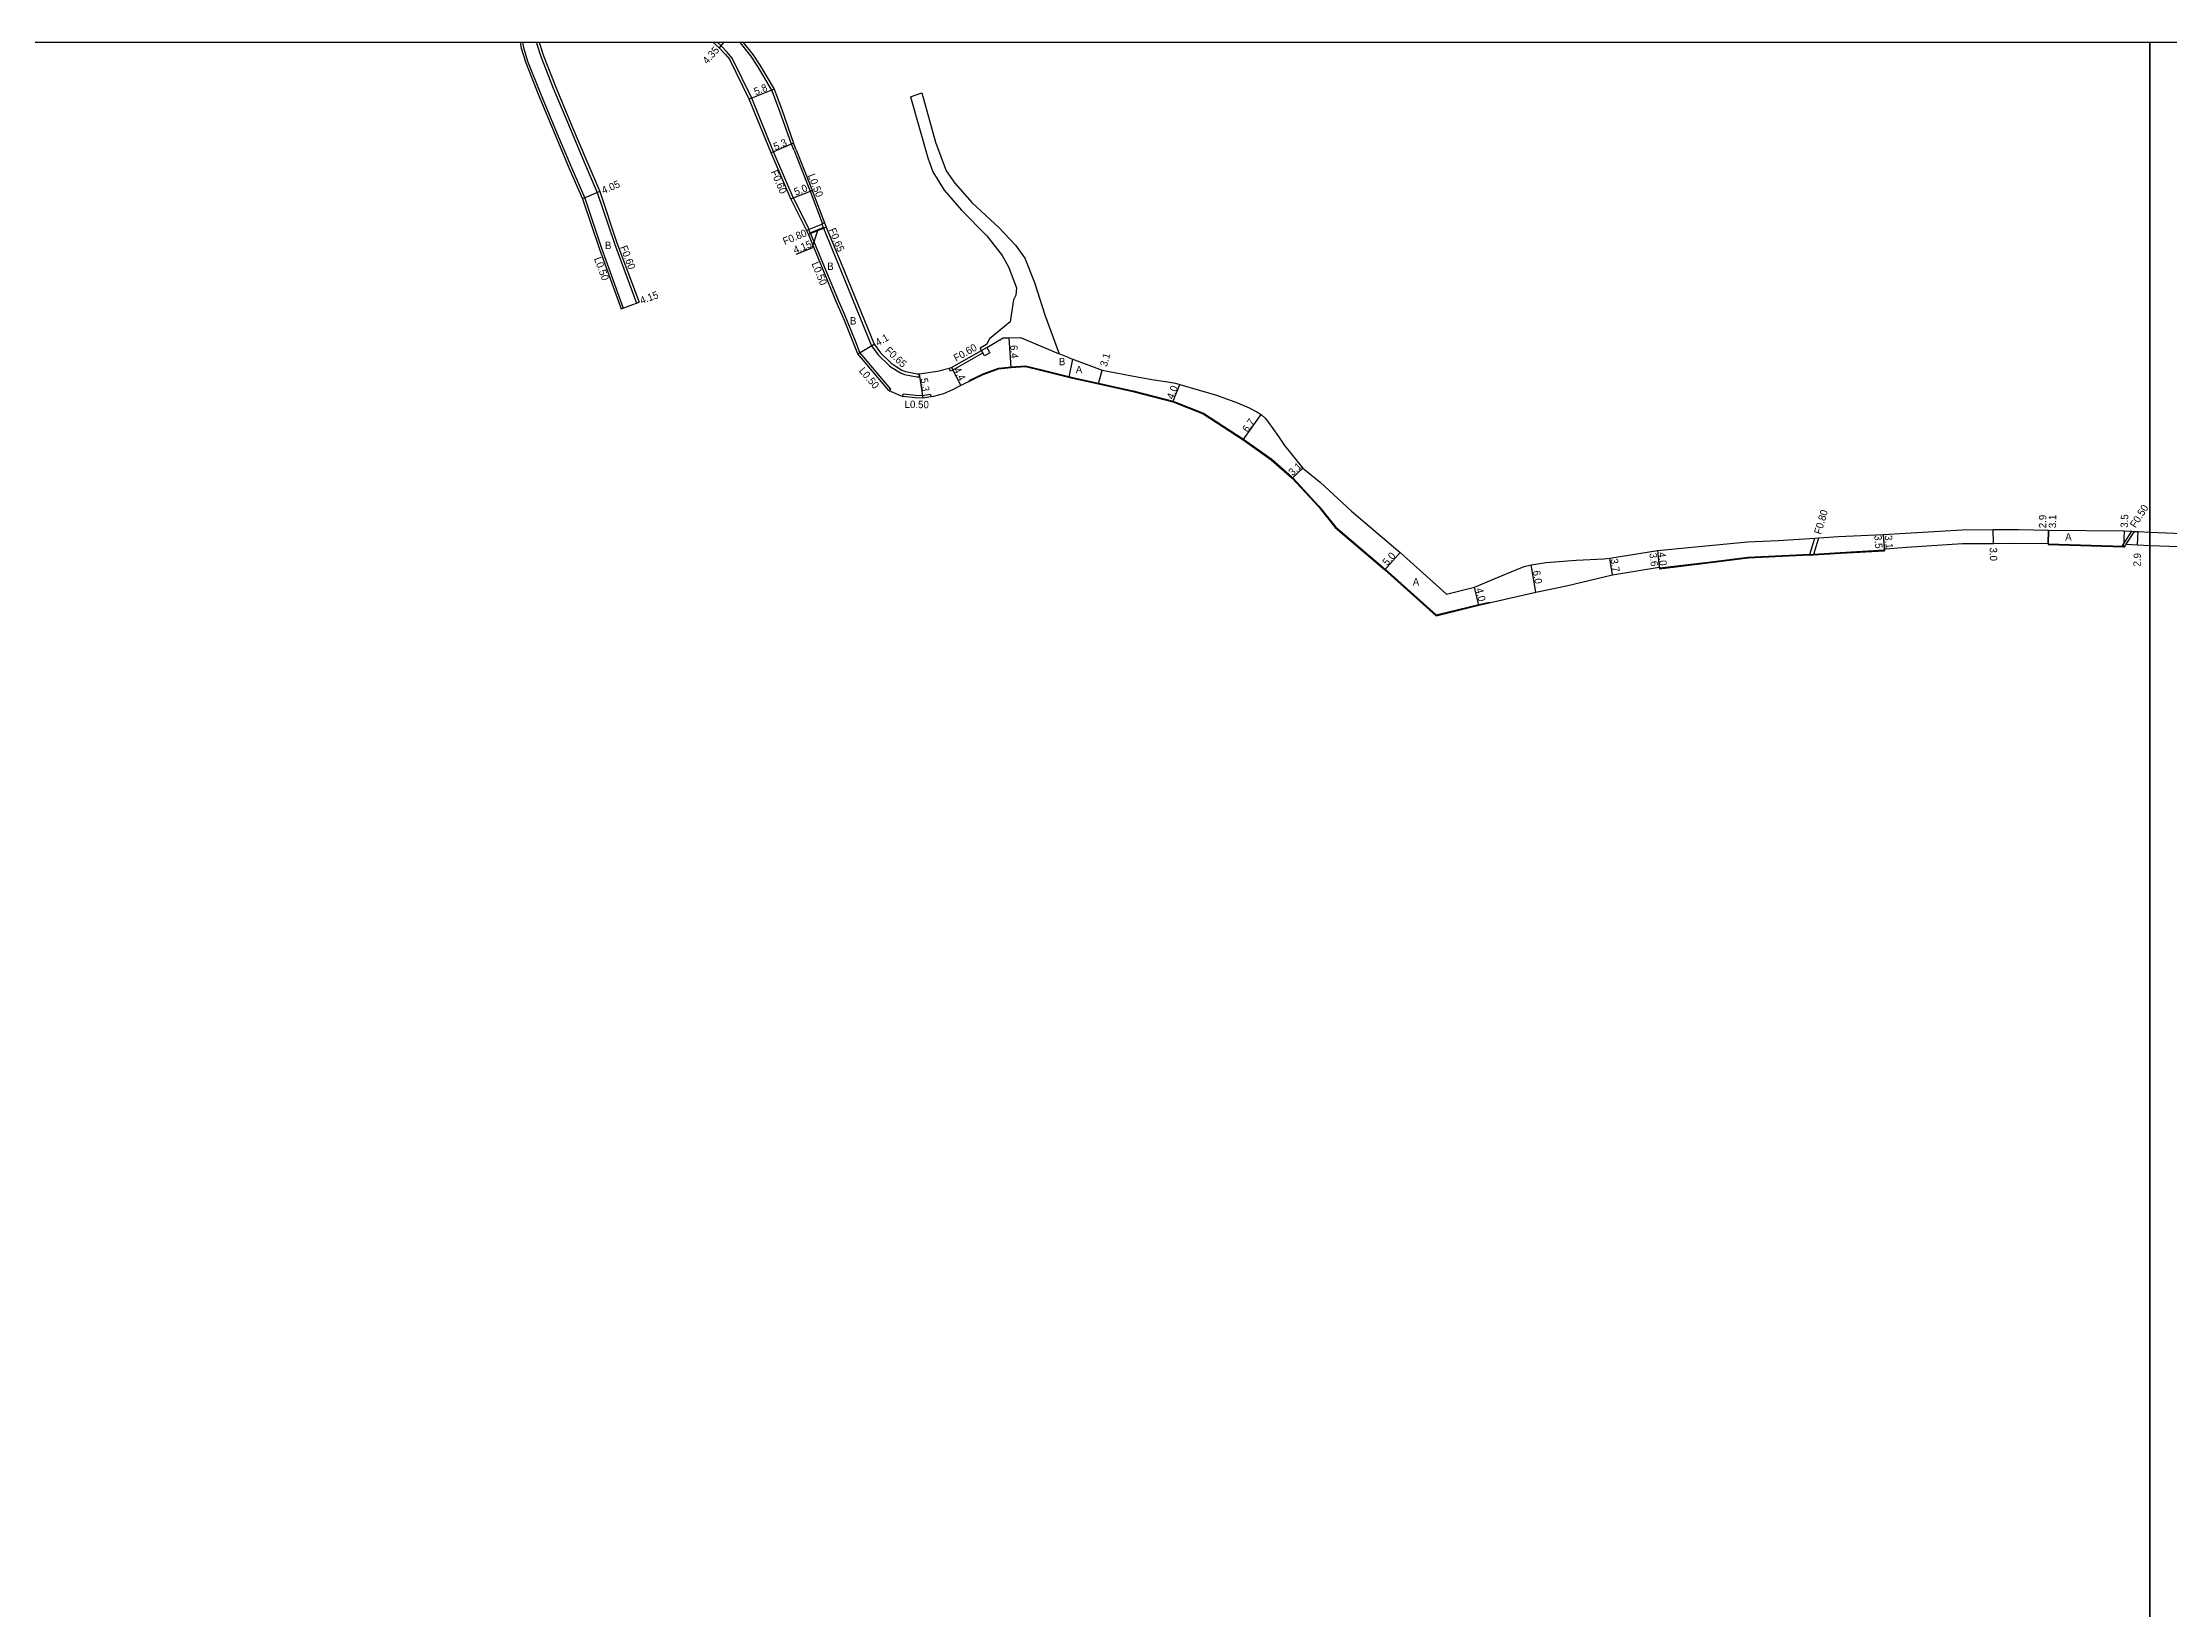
# Model space of a CAD drawing. Header units: metres. Extents: x -16000 to -12000, y -87000 to -84000.
# Drawn here: x -14055.6 to -13595.7, y -84338.7 to -84000 of the extents above; entities that cross this region are included whole.
import ezdxf

# ---------------------------------------------------------------- set-up
doc = ezdxf.new("R2010")
doc.units = ezdxf.units.M
doc.header["$LTSCALE"] = 2.5
for name, color, linetype in [('側溝・桝', 7, 'Continuous'), ('図郭', 7, 'Continuous'), ('幅員', 7, 'Continuous'), ('歩道・分離帯・安全施設', 7, 'Continuous'), ('舗装', 7, 'Continuous'), ('道路', 7, 'Continuous')]:
    doc.layers.add(name, color=color, linetype=linetype)
doc.styles.get("Standard").update_dxf_attribs({"font": ''})
doc.styles.get('Standard').set_extended_font_data('@MS PGothic')

msp = doc.modelspace()

# ---------------------------------------------------------------- linework, layer by layer
at = {"layer": '側溝・桝'}
for points in [[(-13951.81, -84000), (-13951.6, -84001.08), (-13950.68, -84004.03), (-13947.93, -84010.98), (-13944.27, -84019.75), (-13941.21, -84027.04), (-13938.32, -84033.63), (-13934.71, -84044.47), (-13930.01, -84057.39), (-13930.48, -84057.56)], [(-13948.75, -84000), (-13948.69, -84000.34), (-13947.85, -84003.03), (-13945.15, -84009.85), (-13941.5, -84018.6), (-13938.45, -84025.87), (-13935.63, -84032.42), (-13931.93, -84043.47), (-13927.15, -84056.32), (-13926.59, -84056.11)], [(-13890.38, -84040.62), (-13889.85, -84040.35), (-13893.25, -84033.52), (-13897.51, -84023.59), (-13902.22, -84012.03), (-13906.49, -84003.36), (-13907.55, -84002.08), (-13908.88, -84000.67), (-13909.63, -84000)], [(-13893.65, -84021.93), (-13896.23, -84014.66), (-13897.86, -84010.29), (-13899.61, -84007.34), (-13900.91, -84005.17), (-13902.41, -84002.86), (-13904.67, -84000.06), (-13904.74, -84000)], [(-13893.09, -84023.35), (-13893.65, -84021.93)], [(-13893.09, -84023.35), (-13889.89, -84031.4), (-13889.6, -84032.14), (-13886.93, -84039.17)], [(-13889.94, -84040.39), (-13887.07, -84039.22)], [(-13886.47, -84038.99), (-13887.07, -84039.22), (-13886.72, -84040.15), (-13882.21, -84051.18), (-13876.31, -84065.54), (-13874.9, -84067.51), (-13872.5, -84069.82), (-13872.06, -84070.15), (-13870.04, -84071.4), (-13869.18, -84071.76), (-13866.55, -84072.24), (-13865.96, -84072.24), (-13866.01, -84071.59)], [(-13872.19, -84074.9), (-13878.85, -84067.03), (-13879.68, -84064.93), (-13882.21, -84058.74), (-13883.5, -84055.76), (-13889.52, -84041.22), (-13889.94, -84040.39)], [(-13889.58, -84041.11), (-13886.79, -84039.97)], [(-13859.54, -84070.35), (-13859.39, -84070.93)], [(-13859.39, -84070.93), (-13858.81, -84070.78), (-13852.26, -84067.09)], [(-13872.57, -84075.22), (-13872.19, -84074.9)], [(-13869.56, -84076.49), (-13869.5, -84075.99)], [(-13863.58, -84076.08), (-13865.28, -84076.34), (-13866.83, -84076.31), (-13869.5, -84075.99)], [(-13863.58, -84076.08), (-13863.5, -84076.58)], [(-13673.51, -84110.79), (-13673.46, -84110.64), (-13672.39, -84107.11)], [(-13672.65, -84110.73), (-13672.61, -84110.58), (-13671.54, -84107.06)], [(-13605.99, -84109.01), (-13603.85, -84105.62)], [(-13605.05, -84108.45), (-13603.28, -84105.65)]]:
    msp.add_lwpolyline(points, dxfattribs=at)
msp.add_lwpolyline([(-13851.92, -84067.69), (-13852.26, -84067.09), (-13852.56, -84066.56), (-13851.43, -84065.93), (-13850.79, -84067.06)], close=True, dxfattribs=at)
at = {"layer": '図郭'}
for points in [[(-14400, -84600), (-13600, -84600), (-13600, -84000), (-14400, -84000)], [(-13600, -84600), (-12800, -84600), (-12800, -84000), (-13600, -84000)]]:
    msp.add_lwpolyline(points, close=True, dxfattribs=at)
at = {"layer": '幅員'}
for points in [[(-13908.31, -84000), (-13909.29, -84001.11)], [(-13897.41, -84010.07), (-13902.77, -84012.27)], [(-13893.17, -84021.78), (-13898.06, -84023.83)], [(-13935.07, -84032.21), (-13938.79, -84033.81)], [(-13893.79, -84033.78), (-13889.14, -84031.96)], [(-13888.05, -84040.67), (-13889.23, -84044.45), (-13892.73, -84045.82)], [(-13889.98, -84041.43), (-13886.12, -84039.91)], [(-13930.48, -84057.56), (-13926.59, -84056.11)], [(-13879.28, -84067.29), (-13875.74, -84065.22)], [(-13846.15, -84070.23), (-13846.6, -84063.84)], [(-13859.04, -84070.21), (-13856.99, -84074.11)], [(-13827.29, -84073.77), (-13826.46, -84070.79)], [(-13866.01, -84071.59), (-13865.25, -84076.84)], [(-13811.17, -84077.65), (-13809.69, -84073.93)], [(-13795.97, -84085.87), (-13792.07, -84080.42)], [(-13785.39, -84094.13), (-13783.11, -84092.03)], [(-13657.62, -84106.34), (-13657.35, -84109.83)], [(-13657.62, -84106.34), (-13657.38, -84109.43)], [(-13633.78, -84108.25), (-13633.81, -84105.25)], [(-13621.93, -84108.31), (-13621.88, -84105.41)], [(-13621.88, -84105.41), (-13621.93, -84108.51)], [(-13605.53, -84105.52), (-13605.63, -84109.02)], [(-13602.6, -84108.6), (-13602.51, -84105.7)], [(-13765.37, -84113.95), (-13762.03, -84110.22)], [(-13732.72, -84118.79), (-13733.7, -84112.87)], [(-13716.14, -84115.08), (-13716.72, -84111.43)], [(-13706.44, -84109.82), (-13706.02, -84113.39)], [(-13706.44, -84109.82), (-13705.97, -84113.79)], [(-13745, -84121.63), (-13745.94, -84117.75)]]:
    msp.add_lwpolyline(points, dxfattribs=at)
at = {"layer": '歩道・分離帯・安全施設'}
for points in [[(-13855.19, -84073.07), (-13852.05, -84071.55)], [(-13852.05, -84071.55), (-13848.89, -84070.39), (-13846.16, -84070.08), (-13843.01, -84069.89), (-13839.47, -84070.76), (-13832.84, -84072.41), (-13827.26, -84073.63), (-13819.77, -84075.25), (-13811.12, -84077.51), (-13804.55, -84080.11), (-13795.88, -84085.74), (-13789.82, -84090.07), (-13785.43, -84093.89)], [(-13785.16, -84094.16), (-13779.62, -84100.21), (-13775.98, -84104.74), (-13765.27, -84113.83), (-13754.24, -84123.73)], [(-13673.51, -84110.64), (-13686.85, -84111.32), (-13695.49, -84112.36), (-13705.99, -84113.64)], [(-13673.51, -84110.64), (-13672.61, -84110.58)], [(-13672.61, -84110.58), (-13666.89, -84110.2), (-13657.36, -84109.68)], [(-13621.93, -84108.36), (-13605.63, -84108.87)], [(-13754.24, -84123.73), (-13745.03, -84121.49), (-13742.76, -84120.96)]]:
    msp.add_lwpolyline(points, dxfattribs=at)
at = {"layer": '舗装'}
for points in [[(-13852.56, -84066.56), (-13851.43, -84065.93), (-13847.85, -84063.86), (-13846.6, -84063.84), (-13844.15, -84063.75), (-13835.79, -84067.27)], [(-13832.86, -84068.42), (-13833.71, -84072.35)]]:
    msp.add_lwpolyline(points, dxfattribs=at)
at = {"layer": '道路'}
for points in [[(-13952.32, -84000), (-13952.08, -84001.2), (-13951.15, -84004.2), (-13948.39, -84011.16), (-13944.73, -84019.95), (-13941.67, -84027.24), (-13938.79, -84033.81), (-13935.18, -84044.64), (-13930.48, -84057.56)], [(-13948.14, -84000), (-13948.1, -84000.2), (-13947.28, -84002.84), (-13944.6, -84009.62), (-13940.95, -84018.37), (-13937.9, -84025.63), (-13935.07, -84032.21), (-13931.37, -84043.27), (-13926.59, -84056.11)], [(-13910.54, -84000), (-13909.29, -84001.11), (-13908, -84002.48), (-13907, -84003.69)], [(-13904.08, -84000), (-13902, -84002.57), (-13900.49, -84004.9), (-13899.18, -84007.08), (-13897.41, -84010.07), (-13895.76, -84014.49), (-13893.17, -84021.78)], [(-13872.57, -84075.22), (-13879.28, -84067.29), (-13880.15, -84065.11), (-13882.21, -84060.06), (-13883.96, -84055.95), (-13889.98, -84041.43), (-13893.79, -84033.78), (-13898.06, -84023.83), (-13902.77, -84012.27), (-13907, -84003.69)], [(-13867.93, -84011.74), (-13865.45, -84010.87)], [(-13867.93, -84011.74), (-13864.19, -84024.91), (-13863.08, -84027.95), (-13860.65, -84031.94), (-13856.9, -84036.21), (-13851.38, -84041.78), (-13848.07, -84046), (-13846.7, -84048.5), (-13845.02, -84052.99), (-13845.12, -84054.6), (-13845.61, -84055.6), (-13846.34, -84060.38)], [(-13865.45, -84010.87), (-13862.49, -84021.52), (-13860.2, -84027.75), (-13858.34, -84030.41), (-13854.58, -84034.68), (-13848.73, -84040.04), (-13845.19, -84043.8), (-13843.21, -84046.59), (-13841.09, -84051.86), (-13838.83, -84058.88), (-13835.79, -84067.27)], [(-13892.62, -84023.17), (-13893.17, -84021.78)], [(-13892.62, -84023.17), (-13889.43, -84031.21), (-13889.14, -84031.96), (-13886.12, -84039.91), (-13882.21, -84049.47), (-13875.74, -84065.22), (-13874.41, -84067.08), (-13872.08, -84069.33), (-13871.69, -84069.62), (-13869.75, -84070.82), (-13868.99, -84071.13), (-13866.49, -84071.59), (-13866.01, -84071.59), (-13862.08, -84071.03), (-13859.54, -84070.35), (-13859.04, -84070.21), (-13852.56, -84066.56)], [(-13930.48, -84057.56), (-13926.59, -84056.11)], [(-13846.34, -84060.38), (-13850.86, -84064.01)], [(-13850.86, -84064.01), (-13851.48, -84065.24), (-13852.85, -84066.08)], [(-13852.56, -84066.56), (-13852.85, -84066.08)], [(-13852, -84071.69), (-13848.86, -84070.54), (-13846.15, -84070.23), (-13843.02, -84070.05), (-13839.51, -84070.91), (-13832.87, -84072.56), (-13827.29, -84073.77), (-13819.81, -84075.4), (-13811.17, -84077.65), (-13804.62, -84080.24), (-13795.97, -84085.87), (-13789.91, -84090.19), (-13785.39, -84094.13), (-13779.73, -84100.31), (-13776.08, -84104.85), (-13765.37, -84113.95), (-13754.28, -84123.89)], [(-13833.6, -84068.15), (-13835.79, -84067.27)], [(-13833.6, -84068.15), (-13826.46, -84070.79), (-13818.87, -84072.28), (-13815.76, -84072.8), (-13812.76, -84073.24), (-13810.58, -84073.64), (-13809.69, -84073.93), (-13801.72, -84076.21), (-13797.22, -84077.84), (-13794.7, -84078.92), (-13793.01, -84079.83), (-13792.07, -84080.42), (-13791.21, -84081.17), (-13790.49, -84082.11), (-13789.57, -84083.39), (-13788.36, -84085.15), (-13787.04, -84087.12), (-13783.11, -84092.03), (-13779.33, -84095.03), (-13772.57, -84101.29)], [(-13872.57, -84075.22), (-13869.56, -84076.49)], [(-13852, -84071.69), (-13856.99, -84074.11), (-13858.86, -84075.09), (-13860.78, -84075.92), (-13862.96, -84076.5), (-13863.5, -84076.58), (-13865.25, -84076.84), (-13866.87, -84076.81), (-13869.56, -84076.49)], [(-13772.57, -84101.29), (-13762.03, -84110.22), (-13752, -84119.22)], [(-13752, -84119.22), (-13745.94, -84117.75), (-13740.99, -84115.63), (-13737.18, -84114.04), (-13735.26, -84113.28), (-13733.7, -84112.87), (-13730.46, -84112.39), (-13724.02, -84111.85), (-13718.02, -84111.57), (-13716.72, -84111.43), (-13706.44, -84109.82), (-13686.92, -84107.92), (-13680.35, -84107.6), (-13672.39, -84107.11), (-13671.54, -84107.06), (-13667.26, -84106.79), (-13657.62, -84106.34), (-13652.76, -84106.05), (-13640.56, -84105.31), (-13633.81, -84105.25), (-13628.38, -84105.22), (-13621.88, -84105.41), (-13605.53, -84105.52), (-13603.85, -84105.62), (-13603.28, -84105.65), (-13602.51, -84105.7), (-13600, -84105.8)], [(-13673.51, -84110.79), (-13672.65, -84110.73), (-13666.88, -84110.35), (-13657.35, -84109.83), (-13657.36, -84109.68), (-13657.38, -84109.43), (-13656.19, -84109.33), (-13652.55, -84109.04), (-13640.46, -84108.31), (-13633.78, -84108.25), (-13629.01, -84108.21), (-13621.93, -84108.31), (-13621.93, -84108.36), (-13621.93, -84108.51), (-13605.63, -84109.02), (-13605.4, -84109.02), (-13605.05, -84108.45)], [(-13600, -84105.8), (-13589.26, -84106.25), (-13585.7, -84106.43), (-13580.77, -84106.83), (-13575.69, -84107.07), (-13575.03, -84107.11), (-13573.16, -84107.28), (-13573.27, -84107.82), (-13567.46, -84108.68)], [(-13673.51, -84110.79), (-13686.83, -84111.47), (-13695.47, -84112.51), (-13705.97, -84113.79)], [(-13605.05, -84108.45), (-13602.6, -84108.6), (-13600, -84108.69)], [(-13600, -84108.69), (-13589.39, -84109.05), (-13589.41, -84109.6), (-13589.42, -84109.75), (-13585.94, -84109.92), (-13581.13, -84110.15), (-13576.84, -84110.39), (-13576.32, -84110.42), (-13576.27, -84110.42), (-13573.87, -84110.56)], [(-13754.28, -84123.89), (-13745, -84121.63), (-13732.72, -84118.79), (-13726.09, -84117.4), (-13716.14, -84115.08), (-13706.02, -84113.39), (-13705.99, -84113.64), (-13705.97, -84113.79)]]:
    msp.add_lwpolyline(points, dxfattribs=at)

# ---------------------------------------------------------------- texts
at = {"layer": '側溝・桝'}
for s, rotation, p in [('F0.60', 293.2213, (-13898.16, -84027.95)), ('L0.50', 291.6385, (-13890.13, -84028.72)), ('F0.60', 291.2304, (-13930.72, -84044.23)), ('F0.80', 22.1651, (-13895.12, -84043.78)), ('F0.65', 292.2153, (-13885.62, -84040.47)), ('L0.50', 290.8, (-13936.37, -84046.72)), ('L0.50', 292.5276, (-13889.34, -84047.8)), ('F0.65', 316.9644, (-13873.55, -84066.73)), ('F0.60', 29.4019, (-13858.04, -84069.03)), ('L0.50', 310.2061, (-13879.15, -84071.01)), ('L0.50', 359.124, (-13869.19, -84078.97)), ('F0.80', 73.1786, (-13671.08, -84106.41)), ('F0.50', 57.8126, (-13603.04, -84105.04))]:
    msp.add_text(s, height=1.6, rotation=rotation, dxfattribs=at).set_placement(p)
at = {"layer": '幅員'}
for s, rotation, p in [('4.35', 48.359, (-13911.84, -84004.78)), ('5.8', 22.3161, (-13901.37, -84011.43)), ('5.3', 22.7514, (-13897.13, -84023.33)), ('4.05', 23.2858, (-13934.28, -84032.78)), ('5.0', 21.3491, (-13892.72, -84033.11)), ('4.15', 21.4652, (-13892.88, -84045.67)), ('4.15', 20.4071, (-13926.06, -84056.59)), ('4.1', 30.2283, (-13874.95, -84065.69)), ('6.4', 274.0177, (-13846.38, -84065.43)), ('4.4', 297.6849, (-13858.67, -84070.7)), ('3.1', 74.4743, (-13825.46, -84070.18)), ('5.3', 278.2542, (-13865.76, -84072.62)), ('4.0', 68.3905, (-13811.11, -84077.24)), ('6.7', 54.4756, (-13795.03, -84084.39)), ('3.1', 42.6315, (-13785.31, -84093.75)), ('2.9', 89.1368, (-13622.37, -84104.99)), ('3.1', 89.1368, (-13620.24, -84104.97)), ('3.5', 88.221, (-13604.71, -84104.9)), ('3.5', 274.5277, (-13659.55, -84106.53)), ('3.1', 274.5277, (-13657.28, -84106.53)), ('5.0', 48.1028, (-13764.84, -84113.21)), ('3.7', 278.9546, (-13716.58, -84111.66)), ('3.6', 276.8072, (-13708.16, -84110.42)), ('4.0', 276.8072, (-13706.28, -84110.25)), ('3.0', 270.4968, (-13634.58, -84109.15)), ('2.9', 88.221, (-13601.95, -84113.27)), ('6.0', 279.3746, (-13733.37, -84114.23)), ('4.0', 283.6889, (-13745.75, -84118.11))]:
    msp.add_text(s, height=1.6, rotation=rotation, dxfattribs=at).set_placement(p)
at = {"layer": '舗装'}
for s, p in [('B', (-13933.97, -84044.63)), ('B', (-13885.92, -84049.15)), ('B', (-13881.01, -84060.95)), ('B', (-13835.83, -84069.76)), ('A', (-13832.17, -84071.48)), ('A', (-13618.27, -84107.65)), ('A', (-13759.32, -84117.37))]:
    msp.add_text(s, height=1.6, dxfattribs=at).set_placement(p)

doc.saveas('drawing.dxf')
